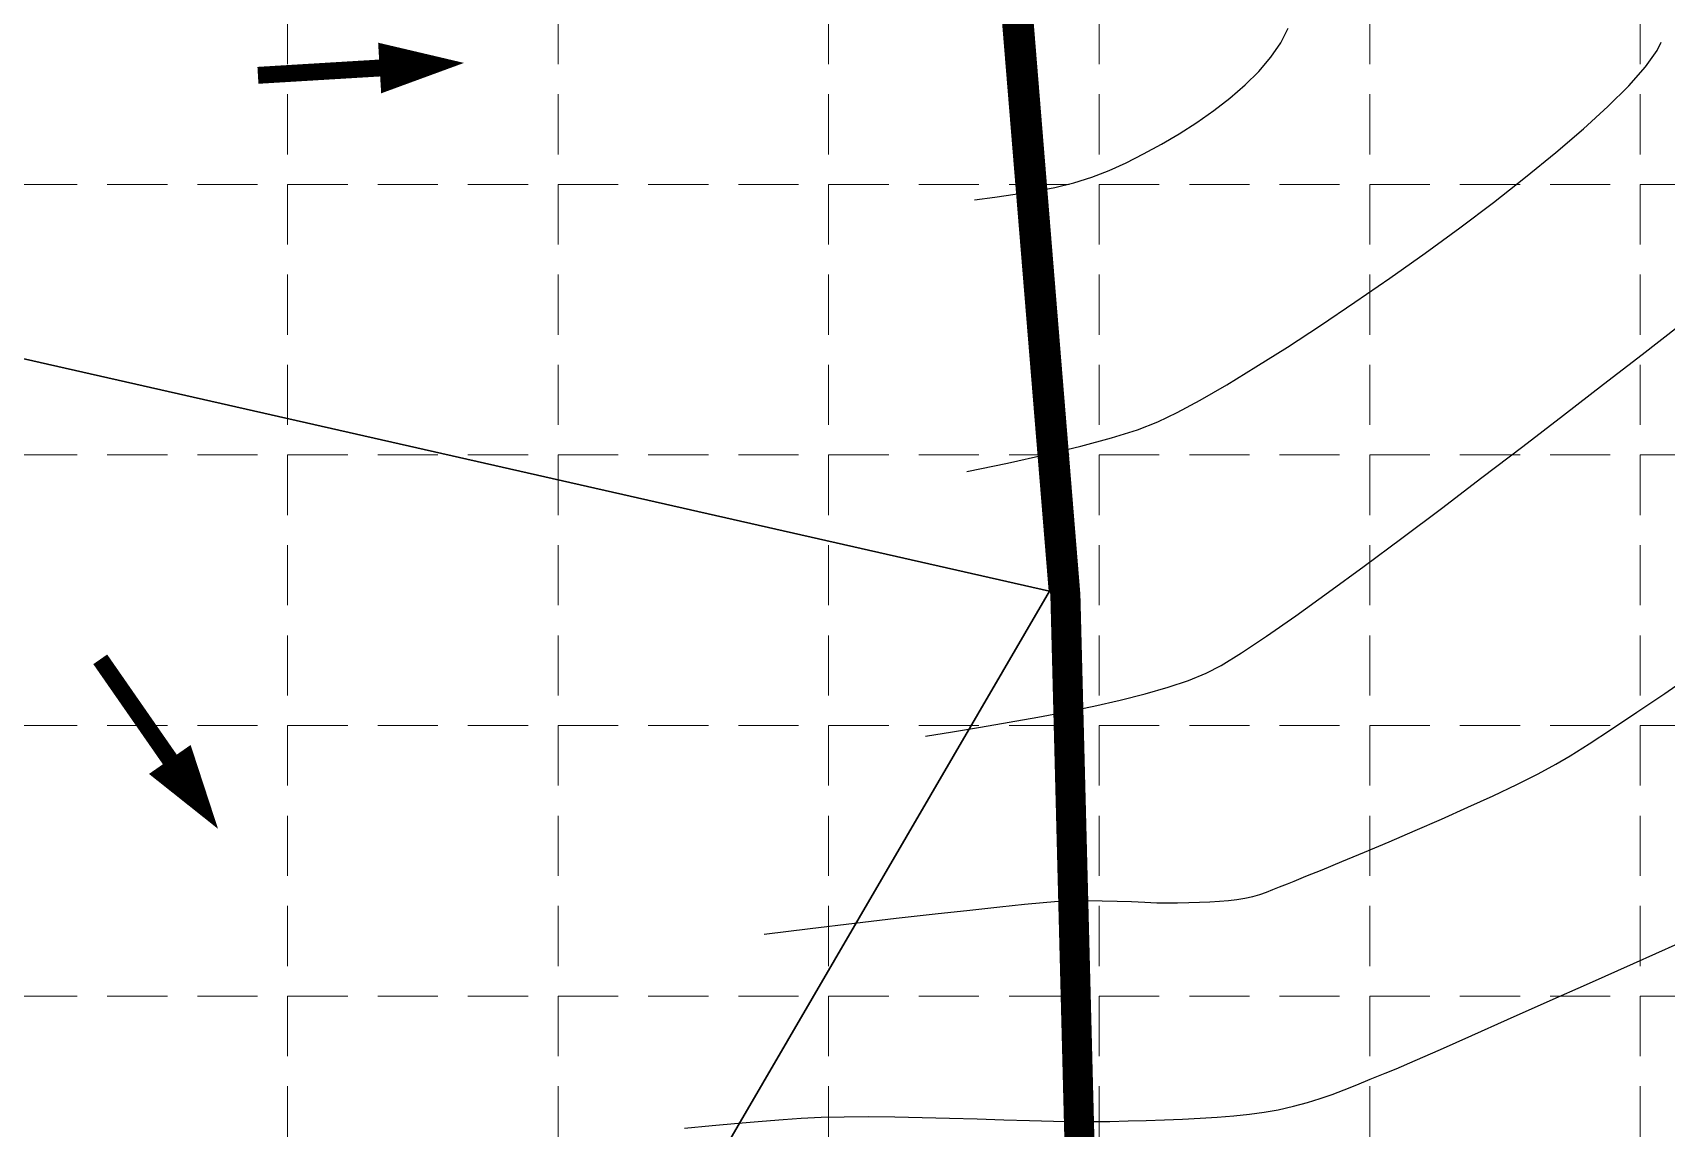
# Model space of a CAD drawing. Header units: inches. Extents: x 2547543 to 2548696, y 7125653 to 7126375.
# Drawn here: x 2548228.6 to 2548337.3, y 7125987.6 to 7126060.5 of the extents above; entities that cross this region are included whole.
import ezdxf

# ---------------------------------------------------------------- set-up
doc = ezdxf.new("R2010")
doc.units = ezdxf.units.IN
doc.header["$MEASUREMENT"] = 0
doc.linetypes.add('HIDDEN', pattern=[0.375, 0.25, -0.125])
for name, color, linetype in [('C-FLOW-ARR', 2, 'Continuous'), ('CONT-MJR', 6, 'Continuous'), ('CONT-MNR', 14, 'Continuous'), ('GRID', 254, 'HIDDEN'), ('LIMITS OF DISTURBANCE', 1, 'HIDDEN'), ('V-AREA', 6, 'Continuous'), ('V-PROP-SUBD-N', 7, 'Continuous')]:
    doc.layers.add(name, color=color, linetype=linetype)

msp = doc.modelspace()

# ---------------------------------------------------------------- linework, layer by layer
at = {"layer": 'C-FLOW-ARR', "color": 7}
msp.add_lwpolyline([(2548257.323759226, 7126058.462582968, 0, 3.374999999999999, 0), (2548251.708938197, 7126058.12433777, 2.249999999999999, 2.249999999999999, 0)], format="xyseb", dxfattribs=at)
at = {"layer": 'C-FLOW-ARR', "color": 7, "const_width": 1.125}
msp.add_lwpolyline([(2548251.708938197, 7126058.12433777), (2548243.611128148, 7126057.636513609)], dxfattribs=at)
at = {"layer": 'C-FLOW-ARR', "color": 7, "const_width": 1.125, "elevation": 582}
msp.add_lwpolyline([(2548237.748049657, 7126012.119378312), (2548233.119015823, 7126018.781551063)], dxfattribs=at)
at = {"layer": 'C-FLOW-ARR', "color": 7, "elevation": 582}
msp.add_lwpolyline([(2548240.957707127, 7126007.499992646, 0, 3.374999999999999, 0), (2548237.748049657, 7126012.119378312, 2.249999999999999, 2.249999999999999, 0)], format="xyseb", dxfattribs=at)
at = {"layer": 'CONT-MJR', "color": 35, "elevation": 580}
for points in [[(2548337.213199833, 7126016.514650445), (2548339.200923344, 7126017.878044326)], [(2548335.354411624, 7126015.254969192), (2548337.213199833, 7126016.514650445)], [(2548328.780970378, 7126011.156558389), (2548329.967007267, 7126011.794753086)], [(2548324.121426158, 7126008.936268547), (2548325.807419444, 7126009.708822362)], [(2548315.729696748, 7126005.326391753), (2548317.233743094, 7126005.953002283)], [(2548313.338376022, 7126004.34567424), (2548314.414320931, 7126004.784451152)], [(2548311.134545634, 7126003.459466269), (2548311.591021396, 7126003.64481692)], [(2548311.591021396, 7126003.64481692), (2548312.107820448, 7126003.851586502)], [(2548312.107820448, 7126003.851586502), (2548312.552622401, 7126004.02855477)], [(2548295.848077802, 7126002.601258169), (2548296.611685121, 7126002.663130548)], [(2548297.69201997, 7126002.712795105), (2548298.753910909, 7126002.729294068)], [(2548298.753910909, 7126002.729294068), (2548299.787040752, 7126002.72047352)], [(2548300.78109231, 7126002.694179548), (2548301.725748395, 7126002.658258233)], [(2548301.725748395, 7126002.658258233), (2548302.610691819, 7126002.620555663)], [(2548303.425605394, 7126002.588917918), (2548304.160171931, 7126002.571191086)], [(2548304.160171931, 7126002.571191086), (2548304.804074244, 7126002.57522125)], [(2548304.804074244, 7126002.57522125), (2548305.552267565, 7126002.596700064)], [(2548306.265670495, 7126002.618863295), (2548306.943023294, 7126002.645893786)], [(2548306.943023294, 7126002.645893786), (2548307.583066222, 7126002.681974388)], [(2548307.583066222, 7126002.681974388), (2548308.184539541, 7126002.731287941)], [(2548308.184539541, 7126002.731287941), (2548308.74618351, 7126002.798017294)], [(2548308.74618351, 7126002.798017294), (2548309.266738392, 7126002.886345291)], [(2548280.354643956, 7126000.876202926), (2548283.29875395, 7126001.228603347)], [(2548283.29875395, 7126001.228603347), (2548286.084167696, 7126001.553410808)], [(2548286.084167696, 7126001.553410808), (2548288.659950482, 7126001.845988292)]]:
    msp.add_lwpolyline(points, dxfattribs=at)
at = {"layer": 'CONT-MJR', "color": 35, "extrusion": (0.5550214912925096, -0.8318360079988355, 0), "elevation": -4513295.193913411}
msp.add_lwpolyline([(6074886.68806785, 580), (6074888.722042236, 580)], dxfattribs=at)
at = {"layer": 'CONT-MJR', "color": 35, "extrusion": (-0.5467270087655494, 0.8373109206777821, 0), "elevation": 4573446.608038875}
msp.add_lwpolyline([(-6029730.216578814, 580.0000000000009), (-6029731.992691184, 580.0000000000009)], dxfattribs=at)
at = {"layer": 'CONT-MJR', "color": 35, "extrusion": (0.5340665787711484, -0.845442422308983, 0), "elevation": -4663654.776741008}
msp.add_lwpolyline([(5960232.121163568, 580), (5960233.593130944, 580)], dxfattribs=at)
at = {"layer": 'CONT-MJR', "color": 35, "extrusion": (0.5117600090239577, -0.8591284497464853, 0), "elevation": -4818026.099189729}
msp.add_lwpolyline([(5836150.634385137, 580.0000000000009), (5836151.756277062, 580.0000000000009)], dxfattribs=at)
at = {"layer": 'CONT-MJR', "color": 35, "extrusion": (0.4470861849427731, -0.894490884935848, 0), "elevation": -5234829.432828727}
msp.add_lwpolyline([(5465396.439250614, 580), (5465398.008243013, 580)], dxfattribs=at)
at = {"layer": 'CONT-MJR', "color": 35, "extrusion": (0.4292740925154936, -0.9031742652971237, 0), "elevation": -5342098.334852016}
msp.add_lwpolyline([(5360593.639865072, 580.0000000000005), (5360595.37829097, 580.0000000000005)], dxfattribs=at)
at = {"layer": 'CONT-MJR', "color": 35, "extrusion": (0.4070421029519329, -0.9134093969433794, 0), "elevation": -5471688.315701745}
msp.add_lwpolyline([(5228246.944911039, 580), (5228248.862041149, 580)], dxfattribs=at)
at = {"layer": 'CONT-MJR', "color": 35, "extrusion": (-0.3996215240909912, 0.9166802264056936, 0), "elevation": 5513906.300238732}
msp.add_lwpolyline([(-5183701.041347844, 580.0000000000009), (-5183702.96731461, 580.0000000000009)], dxfattribs=at)
at = {"layer": 'CONT-MJR', "color": 35, "extrusion": (0.3887416163218053, -0.9213468162095696, 0), "elevation": -5574885.936743092}
msp.add_lwpolyline([(5118059.042090092, 580), (5118060.824216503, 580)], dxfattribs=at)
at = {"layer": 'CONT-MJR', "color": 35, "extrusion": (-0.3936603871755047, 0.9192559488895525, 0), "elevation": 5547451.805713465}
msp.add_lwpolyline([(-5147783.821350895, 580.0000000000005), (-5147785.702335471, 580.0000000000005)], dxfattribs=at)
at = {"layer": 'CONT-MJR', "color": 35, "extrusion": (0.3742559347078582, -0.927325452759681, 0), "elevation": -5654403.815837399}
msp.add_lwpolyline([(5030064.390072474, 580), (5030065.23740565, 580)], dxfattribs=at)
at = {"layer": 'CONT-MJR', "color": 35, "extrusion": (0.3809392756101853, -0.9246000585645597, 0), "elevation": -5617951.39401646}
msp.add_lwpolyline([(5070746.757305583, 580), (5070748.179948598, 580)], dxfattribs=at)
at = {"layer": 'CONT-MJR', "color": 35, "extrusion": (-0.3264331750920554, 0.9452202823677238, 0), "elevation": 5903789.6900637}
msp.add_lwpolyline([(-4734878.388272532, 580), (-4734878.845943356, 580)], dxfattribs=at)
at = {"layer": 'CONT-MJR', "color": 35, "extrusion": (0.3617344241869414, -0.9322811841703886, 0), "elevation": -5721627.082689463}
msp.add_lwpolyline([(4953462.820784953, 580), (4953463.280312972, 580)], dxfattribs=at)
at = {"layer": 'CONT-MJR', "color": 35, "extrusion": (0.1062988786468744, -0.9943342236886032, 0), "elevation": -6814747.294669755}
msp.add_lwpolyline([(3291338.961171796, 580.0000000000009), (3291340.976305829, 580.0000000000009)], dxfattribs=at)
at = {"layer": 'CONT-MJR', "color": 35, "extrusion": (0.1018662506500327, -0.994798103626311, 0), "elevation": -6829348.538982515}
msp.add_lwpolyline([(3260936.160923092, 580), (3260937.810787154, 580)], dxfattribs=at)
at = {"layer": 'CONT-MJR', "color": 35, "extrusion": (0.09508501797278185, -0.9954691554021732, 0), "elevation": -6851411.034353719}
msp.add_lwpolyline([(3214324.767514965, 580.0000000000009), (3214326.001015598, 580.0000000000009)], dxfattribs=at)
at = {"layer": 'CONT-MJR', "color": 35, "extrusion": (0.04592294713466171, -0.9989449849348397, 0), "elevation": -7001459.332384721}
msp.add_lwpolyline([(2872855.1639497, 580.0000000000009), (2872856.245425521, 580.0000000000009)], dxfattribs=at)
at = {"layer": 'CONT-MJR', "color": 35, "extrusion": (-0.02644206784669333, -0.9996503473955236, 0), "elevation": -7190893.41092545}
msp.add_lwpolyline([(2358982.519972744, 580.0000000000009), (2358983.514371999, 580.0000000000009)], dxfattribs=at)
at = {"layer": 'CONT-MJR', "color": 35, "extrusion": (-0.0387942105052162, -0.9992472212777361, 0), "elevation": -7219497.70531828}
msp.add_lwpolyline([(2269936.656986042, 580), (2269937.472513529, 580)], dxfattribs=at)
at = {"layer": 'CONT-MJR', "color": 35, "extrusion": (0.03105193752303418, -0.9995177723162633, 0), "elevation": -7043436.416174945}
msp.add_lwpolyline([(2768352.876205352, 580.0000000000005), (2768353.58995247, 580.0000000000005)], dxfattribs=at)
at = {"layer": 'CONT-MJR', "color": 35, "extrusion": (0.2223323697669599, -0.9749709315429911, 0), "elevation": -6381074.034105061}
msp.add_lwpolyline([(4068868.568338912, 580), (4068869.119894994, 580)], dxfattribs=at)
at = {"layer": 'CONT-MJR', "color": 35, "extrusion": (0.2763360871375893, -0.9610610630680481, 0), "elevation": -6144334.067043726}
msp.add_lwpolyline([(4418253.118160026, 580), (4418253.606211241, 580)], dxfattribs=at)
at = {"layer": 'CONT-MJR', "color": 35, "extrusion": (0.1097801796073141, -0.9939558904525825, 0), "elevation": -6803179.9234154}
msp.add_lwpolyline([(3315180.286665946, 580.0000000000009), (3315182.615961578, 580.0000000000009)], dxfattribs=at)
at = {"layer": 'CONT-MJR', "color": 35, "extrusion": (0.1220723581901843, -0.992521203484282, 0), "elevation": -6761632.37345787}
msp.add_lwpolyline([(3399106.94096214, 580), (3399110.015829984, 580)], dxfattribs=at)
at = {"layer": 'CONT-MNR', "color": 35}
for points, elevation in [([(2548311.006106342, 7126058.838711589), (2548311.678608702, 7126059.803544829)], 583), ([(2548311.678608702, 7126059.803544829), (2548312.148841839, 7126060.773041006)], 583), ([(2548310.204140436, 7126057.901095879), (2548311.006106342, 7126058.838711589)], 583), ([(2548335.923733357, 7126058.196900064), (2548336.719060642, 7126059.29857596)], 582), ([(2548309.291401174, 7126056.994407753), (2548310.204140436, 7126057.901095879)], 583), ([(2548333.428600559, 7126055.560389833), (2548334.815060715, 7126056.9433446)], 582), ([(2548307.208363337, 7126055.288654471), (2548308.286578745, 7126056.122357266)], 583), ([(2548304.906514344, 7126053.751132172), (2548306.075445141, 7126054.497009421)], 583), ([(2548306.075445141, 7126054.497009421), (2548307.208363337, 7126055.288654471)], 583), ([(2548303.720261137, 7126053.054732775), (2548304.906514344, 7126053.751132172)], 583), ([(2548329.964549067, 7126052.496203432), (2548331.799910729, 7126054.070516022)], 582), ([(2548301.370548246, 7126051.82520776), (2548302.535375708, 7126052.411521287)], 583), ([(2548327.958073416, 7126050.859932325), (2548329.964549067, 7126052.496203432)], 582), ([(2548299.105167136, 7126050.850905245), (2548300.244468942, 7126051.299502247)], 583), ([(2548296.63388807, 7126050.182441409), (2548297.897164134, 7126050.483515715)], 583), ([(2548325.816041617, 7126049.184182964), (2548327.958073416, 7126050.859932325)], 582), ([(2548323.574011511, 7126047.491435612), (2548325.816041617, 7126049.184182964)], 582), ([(2548321.267540941, 7126045.804170529), (2548323.574011511, 7126047.491435612)], 582), ([(2548318.932187747, 7126044.144867981), (2548321.267540941, 7126045.804170529)], 582), ([(2548316.603509774, 7126042.536008229), (2548318.932187747, 7126044.144867981)], 582), ([(2548314.317064859, 7126041.000071537), (2548316.603509774, 7126042.536008229)], 582), ([(2548335.702977749, 7126039.070552925), (2548338.130403892, 7126040.954711741)], 581), ([(2548306.304772644, 7126036.035160605), (2548308.066706898, 7126037.054602437)], 582), ([(2548304.762860659, 7126035.201043147), (2548306.304772644, 7126036.035160605)], 582), ([(2548300.403246569, 7126033.51025008), (2548302.126601004, 7126034.050463085)], 582), ([(2548296.034560704, 7126032.398513973), (2548298.356041221, 7126032.95822311)], 582), ([(2548325.047238151, 7126030.868471488), (2548327.771238967, 7126032.950464228)], 581), ([(2548293.488380759, 7126031.835254471), (2548296.034560704, 7126032.398513973)], 582), ([(2548317.207847389, 7126024.975015546), (2548319.724622693, 7126026.846574875)], 581), ([(2548312.667959974, 7126021.681536205), (2548314.841986594, 7126023.241945233)], 581), ([(2548309.059087937, 7126019.215391098), (2548310.726687199, 7126020.327960737)], 581), ([(2548307.706081856, 7126018.37799956), (2548309.059087937, 7126019.215391098)], 581), ([(2548305.530953229, 7126017.376859182), (2548306.708588625, 7126017.849958397)], 581), ([(2548295.500405293, 7126014.934785269), (2548297.386891279, 7126015.294993051)], 581), ([(2548297.386891279, 7126015.294993051), (2548299.224343857, 7126015.673815878)], 581), ([(2548289.823180303, 7126013.965051404), (2548291.690906462, 7126014.269894524)], 581), ([(2548291.690906462, 7126014.269894524), (2548293.592529239, 7126014.593112452)], 581), ([(2548324.372204729, 7125993.748756276), (2548326.75808053, 7125994.808902827)], 579), ([(2548322.298223198, 7125992.831457851), (2548324.372204729, 7125993.748756276)], 579), ([(2548319.349543438, 7125991.545365804), (2548320.602036059, 7125992.086997657)], 579), ([(2548315.89428458, 7125990.144886144), (2548316.724698425, 7125990.479374887)], 579), ([(2548314.28396916, 7125989.551968345), (2548315.092081964, 7125989.836559984)], 579), ([(2548277.150345062, 7125988.062633986), (2548278.55495503, 7125988.173578346)], 579), ([(2548278.55495503, 7125988.173578346), (2548279.751849356, 7125988.256634321)], 579), ([(2548279.751849356, 7125988.256634321), (2548281.096407437, 7125988.318470485)], 579), ([(2548282.608416236, 7125988.348899319), (2548284.25291447, 7125988.352905016)], 579), ([(2548284.25291447, 7125988.352905016), (2548285.994940851, 7125988.33547177)], 579), ([(2548293.239102159, 7125988.151033178), (2548294.944350005, 7125988.101168091)], 579), ([(2548294.944350005, 7125988.101168091), (2548296.537358288, 7125988.059769215)], 579), ([(2548296.537358288, 7125988.059769215), (2548297.983165723, 7125988.03182074)], 579), ([(2548297.983165723, 7125988.03182074), (2548299.246811025, 7125988.022306858)], 579), ([(2548300.293332908, 7125988.036211763), (2548301.503125025, 7125988.070897168)], 579), ([(2548301.503125025, 7125988.070897168), (2548302.717830309, 7125988.106271354)], 579), ([(2548302.717830309, 7125988.106271354), (2548303.928037167, 7125988.145686475)], 579), ([(2548303.928037167, 7125988.145686475), (2548305.124334007, 7125988.192494692)], 579), ([(2548307.437551262, 7125988.321699047), (2548308.535648491, 7125988.410799504)], 579), ([(2548309.582189332, 7125988.520701692), (2548310.567762192, 7125988.654757767)], 579), ([(2548310.567762192, 7125988.654757767), (2548311.482955477, 7125988.81631989)], 579)]:
    msp.add_lwpolyline(points, dxfattribs=dict(at, elevation=elevation))
at = {"layer": 'CONT-MNR', "color": 35, "extrusion": (0.9058355246793215, -0.4236295577847921, 0), "elevation": -710435.4204340624}
msp.add_lwpolyline([(7534588.421003921, 582), (7534589.032628834, 582)], dxfattribs=at)
at = {"layer": 'CONT-MNR', "color": 35, "extrusion": (0.7490682649611522, -0.6624928183973688, 0), "elevation": -2812084.809998875}
msp.add_lwpolyline([(7026156.624415223, 582), (7026158.297901502, 582)], dxfattribs=at)
at = {"layer": 'CONT-MNR', "color": 35, "extrusion": (0.6554473328730155, -0.7552408846385704, 0), "elevation": -3711607.060056959}
msp.add_lwpolyline([(6595341.083990023, 583), (6595342.41445617, 583)], dxfattribs=at)
at = {"layer": 'CONT-MNR', "color": 35, "extrusion": (0.6749631222828585, -0.7378514644277498, 0), "elevation": -3537939.443241132}
msp.add_lwpolyline([(6690114.055403901, 582), (6690116.262744959, 582)], dxfattribs=at)
at = {"layer": 'CONT-MNR', "color": 35, "extrusion": (0.4770849710493907, -0.878857172923338, 0), "elevation": -5047025.435178326}
msp.add_lwpolyline([(5639326.470440744, 583), (5639327.818652336, 583)], dxfattribs=at)
at = {"layer": 'CONT-MNR', "color": 35, "extrusion": (-0.4230188284473376, 0.9061208919228395, 0), "elevation": 5379084.975445572}
msp.add_lwpolyline([(-5323521.962576458, 583.0000000000009), (-5323523.205323771, 583.0000000000009)], dxfattribs=at)
at = {"layer": 'CONT-MNR', "color": 35, "extrusion": (0.1878795616980631, -0.9821920740344751, 0), "elevation": -6520377.153714338}
msp.add_lwpolyline([(3841754.612225212, 583), (3841755.941009088, 583)], dxfattribs=at)
at = {"layer": 'CONT-MNR', "color": 35, "extrusion": (0.2909705694191679, -0.9567320041327588, 0), "elevation": -6076240.870457688}
msp.add_lwpolyline([(4511509.121179444, 583), (4511510.383814117, 583)], dxfattribs=at)
at = {"layer": 'CONT-MNR', "color": 35, "extrusion": (0.1355693312855677, -0.9907678620215656, 0), "elevation": -6714790.525668531}
msp.add_lwpolyline([(3490838.863955945, 583), (3490840.226623249, 583)], dxfattribs=at)
at = {"layer": 'CONT-MNR', "color": 35, "extrusion": (0.140583439391731, -0.9900688342578973, 0), "elevation": -6697031.804386343}
msp.add_lwpolyline([(3524789.682017456, 583.0000000000009), (3524791.044070679, 583.0000000000009)], dxfattribs=at)
at = {"layer": 'CONT-MNR', "color": 35, "extrusion": (0.1578132883410648, -0.9874689696506822, 0), "elevation": -6634598.319314623}
msp.add_lwpolyline([(3640946.584979051, 583), (3640947.935439498, 583)], dxfattribs=at)
at = {"layer": 'CONT-MNR', "color": 35, "extrusion": (-0.5462962075810185, 0.8375920567809827, 0), "elevation": 4576580.890818583}
msp.add_lwpolyline([(-6027374.366651737, 582), (-6027377.003560712, 582)], dxfattribs=at)
at = {"layer": 'CONT-MNR', "color": 35, "extrusion": (0.5337907659494506, -0.8456165905344447, 0), "elevation": -4665631.804123351}
msp.add_lwpolyline([(5958706.633560846, 582), (5958709.111403984, 582)], dxfattribs=at)
at = {"layer": 'CONT-MNR', "color": 35, "extrusion": (0.5191526231129141, -0.8546815511727047, 0), "elevation": -4767531.586211096}
msp.add_lwpolyline([(5877492.720615649, 582), (5877494.997953541, 582)], dxfattribs=at)
at = {"layer": 'CONT-MNR', "color": 35, "extrusion": (0.6122998823823216, -0.7906256092706555, 0), "elevation": -4073683.330638455}
msp.add_lwpolyline([(6378049.110871809, 581), (6378052.352544331, 581)], dxfattribs=at)
at = {"layer": 'CONT-MNR', "color": 35, "extrusion": (-0.6110477062330388, 0.7915937725294092, 0), "elevation": 4083773.459903696}
msp.add_lwpolyline([(-6371589.902493515, 581.0000000000009), (-6371593.259711458, 581.0000000000009)], dxfattribs=at)
at = {"layer": 'CONT-MNR', "color": 35, "extrusion": (0.437765105793925, -0.8990893793996422, 0), "elevation": -5291383.66237703}
msp.add_lwpolyline([(5410681.870732201, 582), (5410683.301437428, 582)], dxfattribs=at)
at = {"layer": 'CONT-MNR', "color": 35, "extrusion": (0.609384781187897, -0.7928746360280288, 0), "elevation": -4097138.620651567}
msp.add_lwpolyline([(6363000.484357603, 581), (6363003.903859916, 581)], dxfattribs=at)
at = {"layer": 'CONT-MNR', "color": 35, "extrusion": (-0.3620235446750975, 0.9321689509423052, 0), "elevation": 5720122.316424137}
msp.add_lwpolyline([(-4955240.226461793, 582.0000000000009), (-4955241.674619639, 582.0000000000009)], dxfattribs=at)
at = {"layer": 'CONT-MNR', "color": 35, "extrusion": (0.2603500115945543, -0.9655143041212364, 0), "elevation": -6216837.246262064}
msp.add_lwpolyline([(4315681.277222993, 582), (4315683.397549268, 582)], dxfattribs=at)
at = {"layer": 'CONT-MNR', "color": 35, "extrusion": (0.2024847285322878, -0.979285420452692, 0), "elevation": -6462428.566731067}
msp.add_lwpolyline([(3938416.503013067, 582), (3938419.28187975, 582)], dxfattribs=at)
at = {"layer": 'CONT-MNR', "color": 35, "extrusion": (0.6045546039114826, -0.7965637017147029, 0), "elevation": -4135735.887552119}
msp.add_lwpolyline([(6337974.617606436, 581.0000000000005), (6337978.001950096, 581.0000000000005)], dxfattribs=at)
at = {"layer": 'CONT-MNR', "color": 35, "extrusion": (-0.6011284197747354, 0.7991524403636203, 0), "elevation": 4162914.335393758}
msp.add_lwpolyline([(-6320153.184312871, 581.0000000000009), (-6320156.471257903, 581.0000000000009)], dxfattribs=at)
at = {"layer": 'CONT-MNR', "color": 35, "extrusion": (0.5909435554307961, -0.8067129069841448, 0), "elevation": -4242744.691665595}
msp.add_lwpolyline([(6266835.98476745, 581.0000000000005), (6266838.917484622, 581.0000000000005)], dxfattribs=at)
at = {"layer": 'CONT-MNR', "color": 35, "extrusion": (0.5719539533285339, -0.8202857278240682, 0), "elevation": -4387856.376772125}
msp.add_lwpolyline([(6166098.41723913, 581), (6166100.78382032, 581)], dxfattribs=at)
at = {"layer": 'CONT-MNR', "color": 35, "extrusion": (0.3156783312539239, -0.948866266223401, 0), "elevation": -5957192.663886989}
msp.add_lwpolyline([(4667528.989927169, 581.0000000000009), (4667530.428365402, 581.0000000000009)], dxfattribs=at)
at = {"layer": 'CONT-MNR', "color": 35, "extrusion": (0.4678576232411087, -0.88380384949104, 0), "elevation": -5105757.287365448}
msp.add_lwpolyline([(5586165.053189723, 581), (5586166.181826162, 581)], dxfattribs=at)
at = {"layer": 'CONT-MNR', "color": 35, "extrusion": (0.2437362984104642, -0.9698415421279731, 0), "elevation": -6289992.966502307}
msp.add_lwpolyline([(4208316.936855092, 581), (4208318.644820424, 581)], dxfattribs=at)
at = {"layer": 'CONT-MNR', "color": 35, "extrusion": (0.2744757250789551, -0.9615940288616511, 0), "elevation": -6152887.688804747}
msp.add_lwpolyline([(4406351.146237294, 581), (4406352.731617663, 581)], dxfattribs=at)
at = {"layer": 'CONT-MNR', "color": 35, "extrusion": (0.2202204981279631, -0.9754501177427126, 0), "elevation": -6389885.10349601}
msp.add_lwpolyline([(4055033.499785285, 581.0000000000009), (4055035.304875872, 581.0000000000009)], dxfattribs=at)
at = {"layer": 'CONT-MNR', "color": 35, "extrusion": (0.1762809405616825, -0.9843398955618372, 0), "elevation": -6565204.869038076}
msp.add_lwpolyline([(3764567.603661268, 581), (3764569.541890189, 581)], dxfattribs=at)
at = {"layer": 'CONT-MNR', "color": 35, "extrusion": (0.1566886917591007, -0.9876480414979931, 0), "elevation": -6638705.537653217}
msp.add_lwpolyline([(3633377.429899126, 581), (3633379.258674281, 581)], dxfattribs=at)
at = {"layer": 'CONT-MNR', "color": 35, "extrusion": (0.4086120721587355, -0.9127081540591956, 0), "elevation": -5462676.481995537}
msp.add_lwpolyline([(5237655.282964893, 579), (5237658.541894499, 579)], dxfattribs=at)
at = {"layer": 'CONT-MNR', "color": 35, "extrusion": (-0.4082827902454765, 0.9128554996215822, 0), "elevation": 5464565.586925541}
msp.add_lwpolyline([(-5235681.100902698, 579.0000000000009), (-5235684.306402206, 579.0000000000009)], dxfattribs=at)
at = {"layer": 'CONT-MNR', "color": 35, "extrusion": (0.4077947183697997, -0.9130736375943047, 0), "elevation": -5467363.806794249}
msp.add_lwpolyline([(5232755.910416807, 579), (5232758.990085135, 579)], dxfattribs=at)
at = {"layer": 'CONT-MNR', "color": 35, "extrusion": (0.4070901341132787, -0.9133879913309748, 0), "elevation": -5471399.403027249}
msp.add_lwpolyline([(5228533.24126493, 579.0000000000009), (5228536.122701917, 579.0000000000009)], dxfattribs=at)
at = {"layer": 'CONT-MNR', "color": 35, "extrusion": (0.4018962194836346, -0.9156852236247794, 0), "elevation": -5501005.241740309}
msp.add_lwpolyline([(5197368.800177675, 579.0000000000009), (5197370.652546912, 579.0000000000009)], dxfattribs=at)
at = {"layer": 'CONT-MNR', "color": 35, "extrusion": (-0.3838448445059583, 0.9233976041479621, 0), "elevation": 5601964.275692394}
msp.add_lwpolyline([(-5088386.294127369, 579.0000000000005), (-5088387.098654015, 579.0000000000005)], dxfattribs=at)
at = {"layer": 'CONT-MNR', "color": 35, "extrusion": (0.3767342800672543, -0.9263213709195138, 0), "elevation": -5640919.003351343}
msp.add_lwpolyline([(5045165.134973178, 579), (5045166.098727785, 579)], dxfattribs=at)
at = {"layer": 'CONT-MNR', "color": 35, "extrusion": (-0.3701094580730862, 0.928988153339345, 0), "elevation": 5676804.621054054}
msp.add_lwpolyline([(-5004753.4864868, 579), (-5004754.551301829, 579)], dxfattribs=at)
at = {"layer": 'CONT-MNR', "color": 35, "extrusion": (0.2561562602548975, -0.9666353864473539, 0), "elevation": -6235466.970207774}
msp.add_lwpolyline([(4288655.755501326, 579), (4288656.709632982, 579)], dxfattribs=at)
at = {"layer": 'CONT-MNR', "color": 35, "extrusion": (0.296469012585705, -0.9550424726557751, 0), "elevation": -6050126.462304685}
msp.add_lwpolyline([(4546382.572964216, 579.0000000000005), (4546383.461034045, 579.0000000000005)], dxfattribs=at)
at = {"layer": 'CONT-MNR', "color": 35, "extrusion": (0.3587628527598992, -0.9334287415114123, 0), "elevation": -5737362.932996871}
msp.add_lwpolyline([(4935210.991878912, 579), (4935211.851293866, 579)], dxfattribs=at)
at = {"layer": 'CONT-MNR', "color": 35, "extrusion": (0.08658912457628819, -0.9962441083916694, 0), "elevation": -6878570.536242342}
msp.add_lwpolyline([(3155737.578622793, 579.0000000000009), (3155739.165664938, 579.0000000000009)], dxfattribs=at)
at = {"layer": 'CONT-MNR', "color": 35, "extrusion": (0.02012069917058252, -0.9997975582411106, 0), "elevation": -7073272.523518572}
msp.add_lwpolyline([(2691145.085149165, 579), (2691146.597464121, 579)], dxfattribs=at)
at = {"layer": 'CONT-MNR', "color": 35, "extrusion": (-0.01877543632117012, -0.9998237259592061, 0), "elevation": -7172577.390139367}
msp.add_lwpolyline([(2414043.258053374, 579), (2414045.062964777, 579)], dxfattribs=at)
at = {"layer": 'CONT-MNR', "color": 35, "extrusion": (-0.02474877026326405, -0.9996937022760803, 0), "elevation": -7186872.616901669}
msp.add_lwpolyline([(2371147.817406603, 579.0000000000009), (2371149.650166797, 579.0000000000009)], dxfattribs=at)
at = {"layer": 'CONT-MNR', "color": 35, "extrusion": (-0.02839916317287289, -0.9995966624249406, 0), "elevation": -7195483.370465365}
msp.add_lwpolyline([(2344889.707515792, 579), (2344891.533095232, 579)], dxfattribs=at)
at = {"layer": 'CONT-MNR', "color": 35, "extrusion": (-0.02991441629980114, -0.9995524637043532, 0), "elevation": -7199029.717501717}
msp.add_lwpolyline([(2333981.225964028, 579.0000000000009), (2333983.009288253, 579.0000000000009)], dxfattribs=at)
at = {"layer": 'CONT-MNR', "color": 35, "extrusion": (0.01328560630546207, -0.9999117424378495, 0), "elevation": -7091503.39943446}
msp.add_lwpolyline([(2642747.411533678, 579), (2642748.458147934, 579)], dxfattribs=at)
at = {"layer": 'CONT-MNR', "color": 35, "extrusion": (0.04900727197048839, -0.9987984217518622, 0), "elevation": -6992540.277794081}
msp.add_lwpolyline([(2894468.377735067, 579.0000000000009), (2894469.552121412, 579.0000000000009)], dxfattribs=at)
at = {"layer": 'CONT-MNR', "color": 35, "extrusion": (0.0627146148019481, -0.9980315010510656, 0), "elevation": -6952144.701834695}
msp.add_lwpolyline([(2990193.567226398, 579), (2990194.709717416, 579)], dxfattribs=at)
at = {"layer": 'CONT-MNR', "color": 35, "extrusion": (0.1044404040843972, -0.9945311468197907, 0), "elevation": -6820871.053222125}
msp.add_lwpolyline([(3278613.319533789, 579.0000000000009), (3278614.37182948, 579.0000000000009)], dxfattribs=at)
at = {"layer": 'CONT-MNR', "color": 35, "extrusion": (0.2159737895456853, -0.9763991613214732, 0), "elevation": -6407441.015924263}
msp.add_lwpolyline([(4027196.003664387, 579.0000000000009), (4027197.059146506, 579.0000000000009)], dxfattribs=at)
at = {"layer": 'CONT-MNR', "color": 35, "extrusion": (0.1006317165356103, -0.9949237446292539, 0), "elevation": -6833377.258056949}
msp.add_lwpolyline([(3252436.685067791, 579.0000000000009), (3252438.534748804, 579.0000000000009)], dxfattribs=at)
at = {"layer": 'CONT-MNR', "color": 35, "extrusion": (0.09370843553001496, -0.9955996831611174, 0), "elevation": -6855836.403657353}
msp.add_lwpolyline([(3204825.795505192, 579.0000000000009), (3204827.529443656, 579.0000000000009)], dxfattribs=at)
at = {"layer": 'GRID', "color": 252, "linetype": 'HIDDEN', "lineweight": 0, "ltscale": 16}
for p, q in [((2548245.583313592, 7126356.376313465), (2548245.583313592, 7125726.296813901)), ((2548263.583313592, 7126356.376313465), (2548263.583313592, 7125726.296813901)), ((2548281.583313592, 7126356.376313465), (2548281.583313592, 7125726.296813901)), ((2548299.583313591, 7126356.376313465), (2548299.583313591, 7125726.296813901)), ((2548317.583313591, 7126356.376313465), (2548317.583313591, 7125726.296813901)), ((2548335.583313591, 7126356.376313465), (2548335.583313591, 7125726.296813901)), ((2547561.583313602, 7126050.376313469), (2548677.583313586, 7126050.376313469)), ((2547561.583313602, 7126032.376313469), (2548677.583313586, 7126032.376313469)), ((2547561.583313602, 7126014.376313469), (2548677.583313586, 7126014.376313469)), ((2547561.583313602, 7125996.376313469), (2548677.583313586, 7125996.376313469))]:
    msp.add_line(p, q, dxfattribs=at)
at = {"layer": 'LIMITS OF DISTURBANCE', "color": 1, "ltscale": 60, "const_width": 2}
msp.add_lwpolyline([(2547967.954697454, 7126013.196141268), (2547973.363180194, 7125907.08563582), (2547973.905160983, 7125899.71725772), (2547973.905160983, 7125899.71725772), (2548217.576583167, 7125914.470785707), (2548235.181018622, 7125907.431437847), (2548305.145239341, 7125928.501275192), (2548299.352715652, 7125944.690279533), (2548299.352715652, 7125944.690279533), (2548297.334525043, 7126023.04580101), (2548289.109176521, 7126123.768545461), (2548242.752504996, 7126178.872915617), (2548190.989095759, 7126165.783801441), (2548158.767342761, 7126105.378208232), (2548157.321084304, 7126106.061658075, 0.5593995445289427), (2548084.211959569, 7126057.953686372), (2548033.93825647, 7126055.827996069), (2548036.387905852, 7126016.034942284), (2547967.954697454, 7126013.196141268)], format="xyb", close=True, dxfattribs=at)
at = {"layer": 'V-AREA', "color": 7}
for p, q in [((2548288.218328259, 7126121.913855108), (2548296.281546575, 7126023.308951806)), ((2548296.281546575, 7126023.308951808), (2548288.218328259, 7126121.913855109)), ((2548296.281546576, 7126023.308951808), (2548184.198283879, 7126048.71945217)), ((2548184.198283879, 7126048.71945217), (2548296.281546575, 7126023.308951808)), ((2548296.281546575, 7126023.308951806), (2548246.43284959, 7125937.798923051)), ((2548246.432849591, 7125937.798923053), (2548296.281546576, 7126023.308951808))]:
    msp.add_line(p, q, dxfattribs=at)
at = {"layer": 'V-PROP-SUBD-N'}
for p, q in [((2548288.099735191, 7126123.364126904), (2548296.281546575, 7126023.308951808)), ((2548184.198283879, 7126048.71945217), (2548296.281546575, 7126023.308951808)), ((2548296.281546575, 7126023.308951808), (2548233.222309056, 7125915.13767473))]:
    msp.add_line(p, q, dxfattribs=at)

doc.saveas('drawing.dxf')
